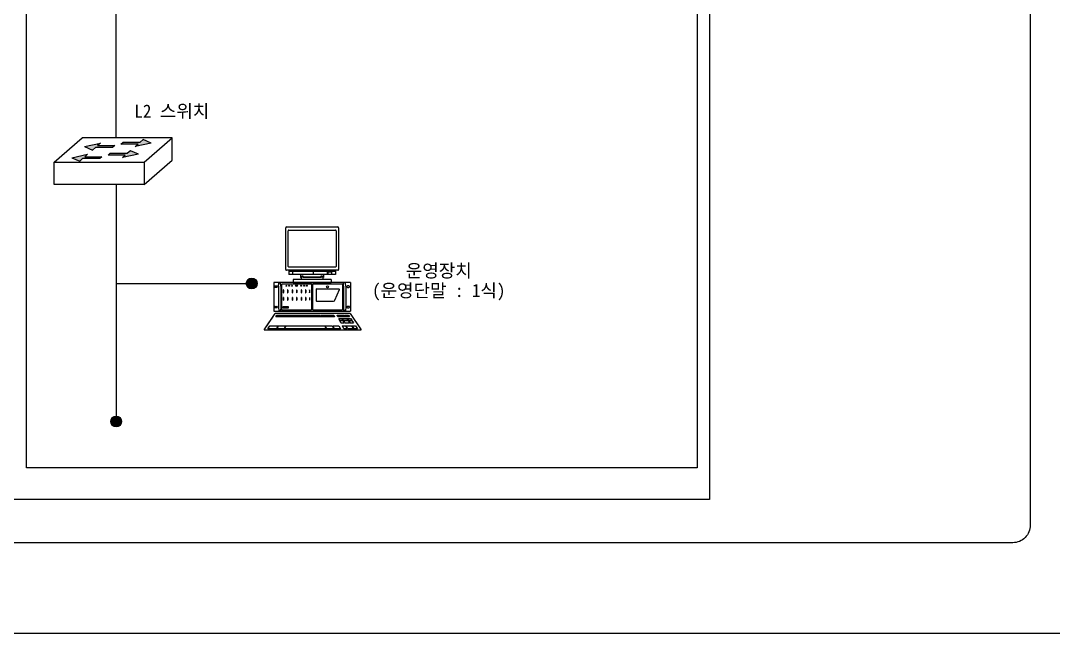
# Model space of a CAD drawing. Header units: millimetres. Extents: x 4 to 3929, y -454 to 587.
# Drawn here: x 1069.4 to 1541.5, y -454.4 to -174.2 of the extents above; entities that cross this region are included whole.
import ezdxf
from ezdxf.enums import TextEntityAlignment as Align

# ---------------------------------------------------------------- set-up
doc = ezdxf.new("R2010")
doc.units = ezdxf.units.MM
doc.header["$LTSCALE"] = 10
doc.layers.get('Defpoints').update_dxf_attribs({"color": 200})
for name, color, linetype in [('A-SYM01', 2, 'Continuous'), ('CZ-LIN1', 7, 'Continuous'), ('CZ-SYMB', 2, 'Continuous'), ('CZ-TABL-LIN1', 4, 'Continuous'), ('CZ-TEX2', 3, 'Continuous')]:
    doc.layers.add(name, color=color, linetype=linetype)
doc.styles.get("Standard").update_dxf_attribs({"font": 'GulimChe.ttf'})
doc.styles.add('굴림체', font='GulimChe.ttf')

# ---------------------------------------------------------------- blocks, each defined once
blk = doc.blocks.new('WO')
at = {"layer": 'CZ-LIN1'}
h = blk.add_hatch(color=256, dxfattribs=at)
h.dxf.hatch_style = 1
edge = h.paths.add_edge_path()
edge.add_arc((0, 0), 2.5, 0, 360)
blk.add_circle((0, 0), 2.5, dxfattribs=at)

msp = doc.modelspace()

# ---------------------------------------------------------------- hatches: boundary and pattern name
at = {"layer": 'CZ-SYMB'}
for points in [[(1103.53, -232.24), (1111.38, -232.24), (1112.38, -231.37), (1104.53, -231.37), (1105.84, -230.23), (1098.55, -231.81), (1102.22, -233.38)], [(1124.05, -229.77), (1116.2, -229.77), (1115.2, -230.64), (1123.05, -230.64), (1121.74, -231.78), (1129.03, -230.21), (1125.36, -228.63)], [(1097.69, -237.3), (1105.54, -237.3), (1106.54, -236.43), (1098.69, -236.43), (1100, -235.3), (1092.71, -236.87), (1096.38, -238.44)], [(1118.21, -234.83), (1110.36, -234.83), (1109.36, -235.7), (1117.21, -235.7), (1115.9, -236.84), (1123.19, -235.27), (1119.53, -233.7)]]:
    msp.add_hatch(color=256, dxfattribs=at).paths.add_polyline_path(points)

# ---------------------------------------------------------------- linework, layer by layer
at = {"layer": 'A-SYM01'}
for p, q in [((1190.54, -287.96), (1190.54, -268.95)), ((1190.95, -268.54), (1214.33, -268.54)), ((1214.74, -268.95), (1214.74, -287.96)), ((1191.7, -286.62), (1191.7, -270.29)), ((1191.99, -270), (1213.28, -270)), ((1213.57, -270.29), (1213.57, -286.62)), ((1213.28, -286.91), (1191.99, -286.91)), ((1214.33, -288.37), (1190.95, -288.37)), ((1191.97, -288.37), (1191.97, -290.24)), ((1213.31, -288.95), (1191.97, -288.95)), ((1213.31, -290.24), (1191.97, -290.24)), ((1192.26, -288.37), (1192.26, -288.95)), ((1193.72, -288.95), (1193.72, -290.24)), ((1211.38, -292.57), (1193.89, -292.57)), ((1193.89, -292.57), (1193.89, -294.03)), ((1197.39, -290.24), (1197.39, -291.63)), ((1197.91, -291.63), (1197.39, -291.63)), ((1197.68, -291.69), (1197.68, -292.57)), ((1197.97, -291.69), (1197.68, -291.69)), ((1198.61, -291.05), (1197.91, -291.05)), ((1197.91, -291.05), (1197.91, -291.63)), ((1198.56, -291.11), (1197.97, -291.11)), ((1197.97, -291.11), (1197.97, -291.69)), ((1198.56, -291.69), (1198.56, -291.11)), ((1206.72, -291.69), (1198.56, -291.69)), ((1198.61, -291.69), (1198.61, -291.05)), ((1206.66, -291.52), (1198.61, -291.52)), ((1203.05, -288.95), (1203.05, -290.24)), ((1207.36, -291.05), (1206.66, -291.05)), ((1206.66, -291.05), (1206.66, -291.69)), ((1207.3, -291.11), (1206.72, -291.11)), ((1206.72, -291.11), (1206.72, -291.69)), ((1207.3, -291.69), (1207.3, -291.11)), ((1207.59, -291.69), (1207.3, -291.69)), ((1207.36, -291.63), (1207.36, -291.05)), ((1207.88, -291.63), (1207.36, -291.63)), ((1207.59, -291.69), (1207.59, -292.57)), ((1207.88, -290.24), (1207.88, -291.63)), ((1211.56, -289.19), (1209.52, -289.19)), ((1209.52, -289.19), (1209.52, -290.24)), ((1209.78, -289.42), (1209.78, -290)), ((1209.95, -289.42), (1209.78, -289.42)), ((1209.78, -290), (1209.95, -290)), ((1209.95, -290), (1209.95, -289.42)), ((1211.38, -292.57), (1211.38, -294.03)), ((1211.56, -289.19), (1211.56, -290.24)), ((1213.02, -288.37), (1213.02, -288.95)), ((1213.31, -288.37), (1213.31, -290.24)), ((1220.14, -294.03), (1185.14, -294.03)), ((1185.14, -294.03), (1185.14, -307)), ((1185.81, -295.53), (1186.44, -295.53)), ((1186.44, -296.19), (1185.81, -296.19)), ((1187.26, -295.59), (1187.35, -294.27)), ((1187.26, -295.59), (1187.26, -305.37)), ((1187.5, -294.13), (1188.09, -294.13)), ((1188.33, -295.59), (1188.24, -294.27)), ((1188.33, -295.59), (1188.33, -305.37)), ((1188.7, -294.81), (1188.7, -306.25)), ((1188.91, -294.6), (1202.18, -294.6)), ((1189.37, -297.39), (1189.37, -298.59)), ((1189.5, -297.39), (1189.5, -298.59)), ((1191.43, -297.39), (1191.43, -298.59)), ((1191.56, -297.39), (1191.56, -298.59)), ((1193.49, -297.39), (1193.49, -298.59)), ((1193.62, -297.39), (1193.62, -298.59)), ((1193.89, -294.03), (1211.38, -294.03)), ((1195.54, -297.39), (1195.54, -298.59)), ((1195.67, -297.39), (1195.67, -298.59)), ((1197.6, -297.39), (1197.6, -298.59)), ((1197.73, -297.39), (1197.73, -298.59)), ((1199.66, -297.39), (1199.66, -298.59)), ((1199.79, -297.39), (1199.79, -298.59)), ((1201.37, -297.39), (1201.37, -298.59)), ((1201.5, -297.39), (1201.5, -298.59)), ((1202.39, -294.81), (1202.39, -306.25)), ((1202.85, -294.81), (1202.85, -306.25)), ((1203.06, -294.6), (1216.32, -294.6)), ((1204.57, -302.36), (1204.57, -297.04)), ((1204.57, -302.36), (1204.57, -297.04)), ((1216.54, -294.81), (1216.54, -306.25)), ((1216.94, -295.59), (1217.04, -294.27)), ((1216.94, -295.59), (1216.94, -305.37)), ((1217.77, -294.13), (1217.18, -294.13)), ((1218.01, -295.59), (1217.92, -294.27)), ((1218.01, -295.59), (1218.01, -305.37)), ((1219.46, -295.53), (1218.84, -295.53)), ((1219.46, -295.53), (1218.84, -295.53)), ((1218.84, -296.19), (1219.46, -296.19)), ((1218.84, -296.19), (1219.46, -296.19)), ((1220.14, -294.03), (1220.14, -307)), ((1189.37, -300.81), (1189.37, -302.01)), ((1189.5, -300.81), (1189.5, -302.01)), ((1191.43, -300.81), (1191.43, -302.01)), ((1191.56, -300.81), (1191.56, -302.01)), ((1193.49, -300.81), (1193.49, -302.01)), ((1193.62, -300.81), (1193.62, -302.01)), ((1195.54, -300.81), (1195.54, -302.01)), ((1195.67, -300.81), (1195.67, -302.01)), ((1197.6, -300.81), (1197.6, -302.01)), ((1197.73, -300.81), (1197.73, -302.01)), ((1199.66, -300.81), (1199.66, -302.01)), ((1199.79, -300.81), (1199.79, -302.01)), ((1201.37, -300.81), (1201.37, -302.01)), ((1201.5, -300.81), (1201.5, -302.01)), ((1185.81, -304.87), (1186.44, -304.87)), ((1186.44, -305.53), (1185.81, -305.53)), ((1187.26, -305.37), (1187.35, -306.69)), ((1187.5, -306.82), (1188.09, -306.82)), ((1188.33, -305.37), (1188.24, -306.69)), ((1188.91, -306.46), (1202.18, -306.46)), ((1203.06, -306.46), (1216.32, -306.46)), ((1216.94, -305.37), (1217.04, -306.69)), ((1217.77, -306.82), (1217.18, -306.82)), ((1218.01, -305.37), (1217.92, -306.69)), ((1219.46, -304.87), (1218.84, -304.87)), ((1219.46, -304.87), (1218.84, -304.87)), ((1218.84, -305.53), (1219.46, -305.53)), ((1218.84, -305.53), (1219.46, -305.53)), ((1180.69, -315.64), (1185.67, -308.17)), ((1180.69, -315.64), (1184.93, -309.29)), ((1185.14, -307), (1216.32, -307)), ((1220.02, -308.17), (1185.67, -308.17)), ((1186.03, -309.71), (1186.54, -308.94)), ((1200.95, -309.71), (1186.03, -309.71)), ((1186.54, -308.94), (1200.95, -308.94)), ((1188.33, -307), (1216.32, -307)), ((1189.58, -308.94), (1189.19, -309.71)), ((1192.51, -308.94), (1192.2, -309.71)), ((1195.29, -308.94), (1195.14, -309.71)), ((1198.07, -308.94), (1198.07, -309.71)), ((1200.95, -308.94), (1200.95, -309.71)), ((1201.16, -308.94), (1203.73, -308.94)), ((1201.16, -308.94), (1201.16, -309.71)), ((1203.88, -309.71), (1201.16, -309.71)), ((1203.73, -308.94), (1203.88, -309.71)), ((1203.93, -308.94), (1204.09, -309.71)), ((1203.93, -308.94), (1206.5, -308.94)), ((1206.81, -309.71), (1204.09, -309.71)), ((1206.5, -308.94), (1206.81, -309.71)), ((1206.71, -308.94), (1207.02, -309.71)), ((1206.71, -308.94), (1209.44, -308.94)), ((1209.82, -309.71), (1207.02, -309.71)), ((1209.44, -308.94), (1209.82, -309.71)), ((1209.65, -308.94), (1210.03, -309.71)), ((1209.65, -308.94), (1212.52, -308.94)), ((1212.91, -309.71), (1210.03, -309.71)), ((1212.52, -308.94), (1212.91, -309.71)), ((1214.07, -308.94), (1215.61, -308.94)), ((1214.45, -309.71), (1214.07, -308.94)), ((1216, -309.71), (1214.45, -309.71)), ((1214.84, -310.48), (1216.38, -310.48)), ((1215.22, -311.24), (1214.84, -310.48)), ((1215.22, -311.24), (1216.76, -311.24)), ((1215.29, -311.39), (1216.84, -311.39)), ((1215.79, -312.39), (1215.29, -311.39)), ((1216, -309.71), (1215.61, -308.94)), ((1215.82, -308.94), (1217.46, -308.94)), ((1216.21, -309.71), (1215.82, -308.94)), ((1217.98, -309.71), (1216.21, -309.71)), ((1216.36, -307), (1220.14, -307)), ((1216.36, -307), (1216.94, -307)), ((1216.76, -311.24), (1216.38, -310.48)), ((1216.59, -310.48), (1218.49, -310.48)), ((1216.97, -311.24), (1216.59, -310.48)), ((1217.34, -312.39), (1216.84, -311.39)), ((1216.97, -311.24), (1218.99, -311.24)), ((1217.54, -312.39), (1217.05, -311.39)), ((1217.05, -311.39), (1219.1, -311.39)), ((1217.46, -308.94), (1217.98, -309.71)), ((1217.67, -308.94), (1218.18, -309.71)), ((1217.67, -308.94), (1219.21, -308.94)), ((1219.73, -309.71), (1218.18, -309.71)), ((1218.49, -310.48), (1218.99, -311.24)), ((1218.7, -310.48), (1220.24, -310.48)), ((1218.7, -310.48), (1219.2, -311.24)), ((1219.1, -311.39), (1219.76, -312.39)), ((1219.2, -311.24), (1220.75, -311.24)), ((1219.21, -308.94), (1219.73, -309.71)), ((1219.3, -311.39), (1220.85, -311.39)), ((1219.3, -311.39), (1219.97, -312.39)), ((1220.02, -308.17), (1225, -315.64)), ((1220.24, -310.48), (1220.74, -311.24)), ((1220.85, -311.39), (1221.51, -312.39)), ((1180.69, -315.64), (1225, -315.64)), ((1182.42, -315.11), (1183.37, -313.7)), ((1186.28, -315.11), (1182.42, -315.11)), ((1183.37, -313.7), (1186.99, -313.7)), ((1186.99, -313.7), (1186.28, -315.11)), ((1187.2, -313.7), (1186.49, -315.11)), ((1189.83, -315.11), (1186.49, -315.11)), ((1187.2, -313.7), (1190.4, -313.7)), ((1190.4, -313.7), (1189.83, -315.11)), ((1190.61, -313.7), (1190.04, -315.11)), ((1208.97, -315.11), (1190.04, -315.11)), ((1190.61, -313.7), (1208.41, -313.7)), ((1208.41, -313.7), (1208.97, -315.11)), ((1208.62, -313.7), (1209.18, -315.11)), ((1208.62, -313.7), (1211.82, -313.7)), ((1212.52, -315.11), (1209.18, -315.11)), ((1211.82, -313.7), (1212.52, -315.11)), ((1212.02, -313.7), (1212.73, -315.11)), ((1212.02, -313.7), (1214.9, -313.7)), ((1215.61, -315.11), (1212.73, -315.11)), ((1214.9, -313.7), (1215.61, -315.11)), ((1215.79, -312.39), (1217.34, -312.39)), ((1216.41, -313.7), (1217.99, -313.7)), ((1217.15, -315.11), (1216.45, -313.7)), ((1218.7, -315.11), (1217.15, -315.11)), ((1217.54, -312.39), (1219.76, -312.39)), ((1218.7, -315.11), (1217.99, -313.7)), ((1218.91, -315.11), (1218.2, -313.7)), ((1218.2, -313.7), (1220.63, -313.7)), ((1221.58, -315.11), (1218.91, -315.11)), ((1219.97, -312.39), (1221.52, -312.39)), ((1220.63, -313.7), (1221.58, -315.11)), ((1220.84, -313.7), (1222.39, -313.7)), ((1220.84, -313.7), (1221.79, -315.11)), ((1223.33, -315.11), (1221.79, -315.11)), ((1222.39, -313.7), (1223.33, -315.11))]:
    msp.add_line(p, q, dxfattribs=at)
for points in [[(1220.14, -294.03), (1185.14, -294.03), (1185.14, -307), (1216.32, -307)], [(1216.36, -307), (1220.14, -307)]]:
    msp.add_lwpolyline(points, dxfattribs=at)
for points in [[(1204.78, -302.58, -0.414214), (1204.57, -302.36), (1204.57, -297.04, -0.414214), (1204.78, -296.83), (1214.66, -296.83, -0.538809), (1214.99, -297.33), (1212.92, -302.14, -0.299707), (1212.26, -302.58)], [(1189.47, -304.86), (1191.58, -304.86, -0.414214), (1191.72, -305), (1191.72, -305.58, -0.414214), (1191.58, -305.73), (1189.47, -305.73, -0.414214), (1189.32, -305.58), (1189.32, -305, -0.414214)]]:
    msp.add_lwpolyline(points, format="xyb", close=True, dxfattribs=at)
for centre, radius in [((1190.84, -295.43), 0.186), ((1192.14, -295.43), 0.186), ((1193.44, -295.43), 0.186), ((1195.52, -295.41), 0.419), ((1197.65, -295.43), 0.186), ((1198.95, -295.43), 0.186), ((1200.25, -295.43), 0.186), ((1209.65, -295.92), 0.503)]:
    msp.add_circle(centre, radius, dxfattribs=at)
for centre, radius, start, end in [((1190.95, -268.95), 0.408, 90, 180), ((1214.33, -268.95), 0.408, 0, 90), ((1191.99, -270.29), 0.292, 90, 180), ((1213.28, -270.29), 0.292, 0, 90), ((1190.95, -287.96), 0.408, 180, 270), ((1191.99, -286.62), 0.292, 180, 270), ((1213.28, -286.62), 0.292, 270, 0), ((1214.33, -287.96), 0.408, 270, 0), ((1185.81, -295.86), 0.33, 90, 270), ((1186.44, -295.86), 0.33, 270, 90), ((1187.5, -294.28), 0.145, 90, 175.9095), ((1188.09, -294.28), 0.145, 4.0905, 90), ((1188.91, -294.81), 0.214, 90, 180), ((1189.44, -297.39), 0.0643, 0, 180), ((1191.49, -297.39), 0.0643, 0, 180), ((1193.55, -297.39), 0.0643, 0, 180), ((1195.61, -297.39), 0.0643, 0, 180), ((1197.67, -297.39), 0.0643, 0, 180), ((1199.72, -297.39), 0.0643, 0, 180), ((1201.44, -297.39), 0.0643, 0, 180), ((1202.18, -294.81), 0.214, 0, 90), ((1203.06, -294.81), 0.214, 90, 180), ((1204.78, -297.04), 0.214, 90, 180), ((1204.78, -297.04), 0.214, 90, 180), ((1216.32, -294.81), 0.214, 0, 90), ((1217.18, -294.28), 0.145, 90, 175.9095), ((1217.77, -294.28), 0.145, 4.0905, 90), ((1218.84, -295.86), 0.33, 90, 270), ((1218.84, -295.86), 0.33, 90, 270), ((1219.46, -295.86), 0.33, 270, 90), ((1219.46, -295.86), 0.33, 270, 90), ((1189.44, -298.59), 0.0643, 180, 0), ((1189.44, -300.81), 0.0643, 0, 180), ((1189.44, -302.01), 0.0643, 180, 0), ((1191.49, -298.59), 0.0643, 180, 0), ((1191.49, -300.81), 0.0643, 0, 180), ((1191.49, -302.01), 0.0643, 180, 0), ((1193.55, -298.59), 0.0643, 180, 0), ((1193.55, -300.81), 0.0643, 0, 180), ((1193.55, -302.01), 0.0643, 180, 0), ((1195.61, -298.59), 0.0643, 180, 0), ((1195.61, -300.81), 0.0643, 0, 180), ((1195.61, -302.01), 0.0643, 180, 0), ((1197.67, -298.59), 0.0643, 180, 0), ((1197.67, -300.81), 0.0643, 0, 180), ((1197.67, -302.01), 0.0643, 180, 0), ((1199.72, -298.59), 0.0643, 180, 0), ((1199.72, -300.81), 0.0643, 0, 180), ((1199.72, -302.01), 0.0643, 180, 0), ((1201.44, -298.59), 0.0643, 180, 0), ((1201.44, -300.81), 0.0643, 0, 180), ((1201.44, -302.01), 0.0643, 180, 0), ((1185.81, -305.2), 0.33, 90, 270), ((1186.44, -305.2), 0.33, 270, 90), ((1187.5, -306.68), 0.145, 184.0905, 270), ((1188.09, -306.68), 0.145, 270, 355.9095), ((1188.91, -306.25), 0.214, 180, 270), ((1202.18, -306.25), 0.214, 270, 0), ((1203.06, -306.25), 0.214, 180, 270), ((1204.78, -302.36), 0.214, 180, 270), ((1204.78, -302.36), 0.214, 180, 270), ((1216.32, -306.25), 0.214, 270, 0), ((1217.18, -306.68), 0.145, 184.0905, 270), ((1217.77, -306.68), 0.145, 270, 355.9095), ((1218.84, -305.2), 0.33, 90, 270), ((1218.84, -305.2), 0.33, 90, 270), ((1219.46, -305.2), 0.33, 270, 90), ((1219.46, -305.2), 0.33, 270, 90)]:
    msp.add_arc(centre, radius, start, end, dxfattribs=at)
at = {"layer": 'CZ-LIN1'}
for p, q in [((1113.06, -227.84), (1113.06, -90.53)), ((1113.06, -249.11), (1113.06, -357.54)), ((1113.06, -294.4), (1175.05, -294.4))]:
    msp.add_line(p, q, dxfattribs=at)
at = {"layer": 'CZ-SYMB'}
for p, q in [((1115.2, -230.64), (1116.2, -229.77)), ((1109.36, -235.7), (1110.36, -234.83)), ((1112.38, -231.37), (1111.38, -232.24)), ((1106.54, -236.43), (1105.54, -237.3))]:
    msp.add_line(p, q, dxfattribs=at)
at = {"layer": 'CZ-SYMB', "flags": 128}
for points in [[(1084.75, -238.95), (1097.56, -227.84)], [(1138.7, -227.84), (1097.56, -227.84)], [(1098.55, -231.81), (1105.84, -230.23), (1104.53, -231.37), (1112.38, -231.37)], [(1129.03, -230.21), (1121.74, -231.78), (1123.05, -230.64), (1115.2, -230.64)], [(1116.2, -229.77), (1124.05, -229.77)], [(1129.03, -230.21), (1125.36, -228.63), (1124.05, -229.77)], [(1125.88, -238.95), (1138.7, -227.84)], [(1138.7, -238), (1138.7, -227.84)], [(1092.71, -236.87), (1100, -235.3), (1098.69, -236.43), (1106.54, -236.43)], [(1098.55, -231.81), (1102.22, -233.38), (1103.53, -232.24)], [(1111.38, -232.24), (1103.53, -232.24)], [(1123.19, -235.27), (1115.9, -236.84), (1117.21, -235.7), (1109.36, -235.7)], [(1110.36, -234.83), (1118.21, -234.83)], [(1123.19, -235.27), (1119.53, -233.7), (1118.21, -234.83)], [(1092.71, -236.87), (1096.38, -238.44), (1097.69, -237.3)], [(1105.54, -237.3), (1097.69, -237.3)], [(1125.88, -249.11), (1138.7, -238)]]:
    msp.add_lwpolyline(points, dxfattribs=at)
at = {"layer": 'CZ-SYMB'}
msp.add_lwpolyline([(1084.75, -238.95), (1125.88, -238.95), (1125.88, -249.11), (1084.75, -249.11)], close=True, dxfattribs=at)
at = {"layer": 'CZ-TABL-LIN1', "ltscale": 10}
msp.add_lwpolyline([(1530.92, -137.57), (1530.92, -404.96, -0.414214), (1522.92, -412.96), (806.42, -412.96, -0.414214), (798.42, -404.96), (798.42, 476.26), (1522.92, 476.26, -0.414214), (1530.92, 468.26), (1530.92, -48.65)], format="xyb", dxfattribs=at)
at = {"layer": 'CZ-TABL-LIN1', "flags": 128}
for points in [[(812.04, -393.26), (812.04, 457.74), (1384.23, 457.74), (1384.23, -393.26)], [(1072.09, -378.79), (1072.09, -11.68), (1378.65, -11.68), (1378.65, -378.79)]]:
    msp.add_lwpolyline(points, close=True, dxfattribs=at)
at = {"layer": 'Defpoints'}
msp.add_lwpolyline([(761.28, 587.1), (2323.29, 587.1), (2323.29, -454.42), (761.28, -454.42)], close=True, dxfattribs=at)

# ---------------------------------------------------------------- block references
at = {"layer": 'CZ-LIN1'}
for p in [(1175.05, -294.4), (1113.06, -357.54)]:
    msp.add_blockref('WO', p, dxfattribs=at)

# ---------------------------------------------------------------- texts
at = {"layer": 'CZ-TEX2'}
msp.add_text('L2 스위치', height=6, dxfattribs=at).set_placement((1121.41, -218.57))
at = {"layer": 'CZ-TEX2', "style": '굴림체'}
for s, p in [('운영장치', (1260.52, -288.51)), ('(운영단말 : 1식)', (1260.52, -298.02))]:
    msp.add_text(s, height=6, dxfattribs=at).set_placement(p, align=Align.MIDDLE)

doc.saveas('drawing.dxf')
